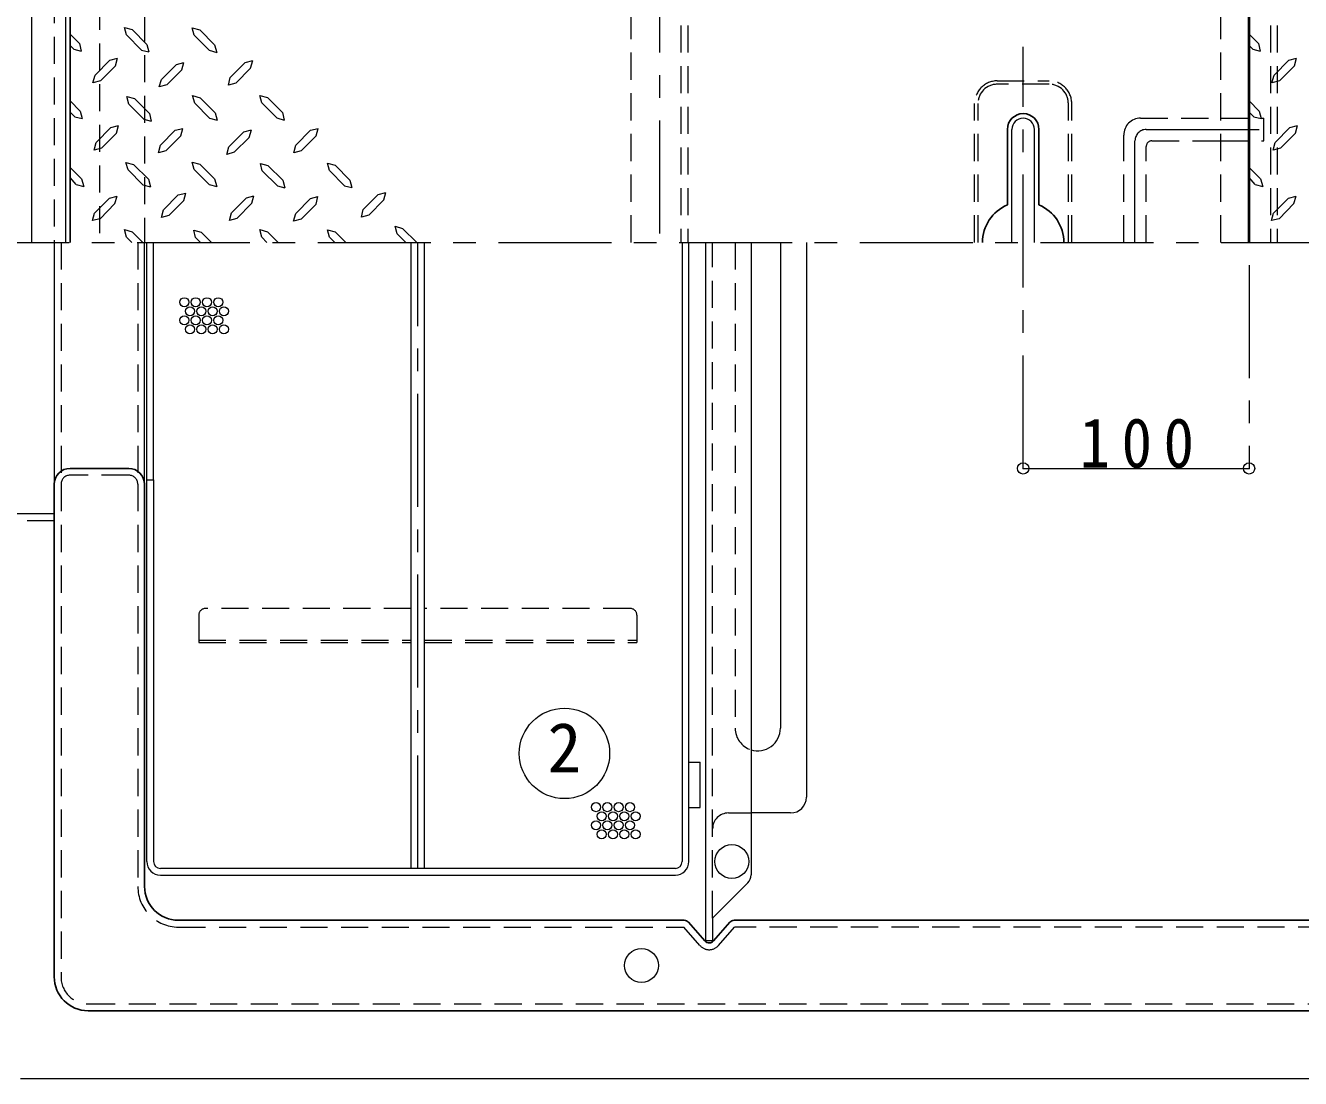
# Model space of a CAD drawing. Units: millimetres at full size, sheet at 1:10; details may follow other scales. Extents: x -2115 to 1935, y -1423 to 1387.
# Drawn here: x -1223 to -658, y 317 to 783 of the extents above; entities that cross this region are included whole.
import ezdxf
from ezdxf.enums import TextEntityAlignment as Align

# ---------------------------------------------------------------- set-up
doc = ezdxf.new("R2010")
doc.units = ezdxf.units.MM
doc.header["$LTSCALE"] = 10
doc.header["$PDMODE"] = 32
doc.header["$PDSIZE"] = 5
doc.linetypes.add('CHAIN1', pattern=[8, 5, -1, 1, -1])
doc.linetypes.add('DASHED1', pattern=[1.8, 1.2, -0.6])
doc.layers.add('0-0____1', color=4, linetype='Continuous', lineweight=9)
doc.styles.add('ＭＳ ゴシック', font='')
doc.styles.get('ＭＳ ゴシック').set_extended_font_data('MS Gothic')

msp = doc.modelspace()

# ---------------------------------------------------------------- linework, layer by layer
at = {"layer": '0-0____1', "color": 7, "lineweight": 18}
for p, q in [((-1220.06, 1036.76), (-1220.06, 686.76)), ((-1205.06, 1021.76), (-1205.06, 686.76)), ((-786.06, 686.76), (-786.06, 736.76)), ((-776.06, 686.76), (-776.06, 736.76)), ((-1210.06, 686.76), (-1210.06, 579.76)), ((-1170.06, 579.76), (-1170.06, 686.76)), ((-1052.06, 409.76), (-1052.06, 686.76)), ((-1046.06, 409.76), (-1046.06, 686.76)), ((-932.06, 686.76), (-932.06, 412.76)), ((-929.06, 412.76), (-929.06, 686.76)), ((-921.56, 377.76), (-921.56, 686.76)), ((-901.56, 686.76), (-901.56, 406.83)), ((-1169.06, 581.76), (-1166.06, 581.76)), ((-1169.06, 412.76), (-1169.06, 581.76)), ((-1166.06, 581.76), (-1166.06, 412.76)), ((-1240.06, 566.76), (-1210.06, 566.76)), ((-929.06, 456.76), (-924.06, 456.76)), ((-924.06, 436.76), (-924.06, 456.76)), ((-929.06, 436.76), (-924.06, 436.76)), ((-935.06, 409.76), (-1163.06, 409.76)), ((-1163.06, 406.76), (-935.06, 406.76)), ((-903.02, 403.3), (-918.56, 387.76)), ((-918.56, 387.76), (-918.56, 377.76)), ((-921.56, 377.76), (-918.56, 377.76)), ((-1225.06, 316.76), (384.94, 316.76))]:
    msp.add_line(p, q, dxfattribs=at)
at = {"layer": '0-0____1', "color": 1, "lineweight": 40}
msp.add_line((-681.06, 686.76), (-681.06, 1020.76), dxfattribs=at)
at = {"layer": '0-0____1', "linetype": 'DASHED1'}
for p, q in [((-1210.06, 1011.76), (-1210.06, 686.76)), ((-932.56, 980.76), (-932.56, 686.76)), ((-671.56, 980.76), (-671.56, 686.76)), ((-1190.06, 792.83), (-1190.06, 686.76)), ((-1170.06, 787.65), (-1170.06, 686.76)), ((-693.56, 741.76), (-674.56, 741.76)), ((-674.56, 731.76), (-674.56, 741.76)), ((-693.56, 731.76), (-674.56, 731.76)), ((-1207.06, 686.76), (-1207.06, 579.76)), ((-1173.06, 686.76), (-1173.06, 579.76)), ((-918.56, 387.76), (-918.56, 686.76)), ((-908.56, 686.76), (-908.56, 471.76)), ((-1240.06, 563.76), (-1210.06, 563.76)), ((-1146.06, 521.76), (-1146.06, 509.76)), ((-1052.06, 524.76), (-1143.06, 524.76)), ((-955.06, 524.76), (-1046.06, 524.76)), ((-952.06, 521.76), (-952.06, 509.76)), ((-1146.06, 510.76), (-1052.06, 510.76)), ((-1146.06, 509.76), (-1052.06, 509.76)), ((-1046.06, 510.76), (-952.06, 510.76)), ((-1046.06, 509.76), (-952.06, 509.76)), ((-911.56, 434.26), (-901.56, 434.26))]:
    msp.add_line(p, q, dxfattribs=at)
at = {"layer": '0-0____1', "color": 7, "linetype": 'DASHED1', "lineweight": 18}
for p, q in [((-954.56, 686.76), (-954.56, 980.76)), ((-929.56, 980.76), (-929.56, 686.76)), ((-693.56, 686.76), (-693.56, 980.76)), ((-668.56, 980.76), (-668.56, 686.76)), ((-792.56, 758.26), (-769.56, 758.26)), ((-769.56, 756.76), (-792.56, 756.76)), ((-802.56, 686.76), (-802.56, 748.26)), ((-801.06, 686.76), (-801.06, 748.26)), ((-761.06, 686.76), (-761.06, 748.26)), ((-759.56, 686.76), (-759.56, 748.26)), ((-729.06, 741.76), (-693.56, 741.76)), ((-736.56, 686.76), (-736.56, 734.26)), ((-726.56, 686.76), (-726.56, 729.26)), ((-724.06, 731.76), (-693.56, 731.76)), ((-1177.06, 583.76), (-1203.06, 583.76)), ((-1207.06, 579.76), (-1207.06, 361.76)), ((-1173.06, 579.76), (-1173.06, 401.76)), ((-1155.06, 383.76), (-931.32, 383.76)), ((-924.2, 375.63), (-931.32, 383.76)), ((-915.93, 375.63), (-908.8, 383.76)), ((-431.32, 383.76), (-908.8, 383.76)), ((-1195.06, 349.76), (354.94, 349.76))]:
    msp.add_line(p, q, dxfattribs=at)
at = {"layer": '0-0____1', "linetype": 'CHAIN1'}
for p, q in [((-942.06, 980.76), (-942.06, 686.76)), ((-781.06, 586.76), (-781.06, 773.26)), ((-726.56, 736.76), (-674.56, 736.76)), ((-731.56, 686.76), (-731.56, 731.76)), ((-1333.39, 686.76), (744.94, 686.76)), ((-1049.06, 409.76), (-1049.06, 686.76)), ((-681.06, 676.76), (-681.06, 586.76))]:
    msp.add_line(p, q, dxfattribs=at)
at = {"layer": '0-0____1', "color": 5, "lineweight": 25}
for p, q in [((-1203.06, 796.62), (-1203.06, 686.76)), ((-788.06, 703.34), (-788.06, 736.76)), ((-774.06, 703.34), (-774.06, 736.76)), ((-1177.06, 586.76), (-1203.06, 586.76)), ((-1210.06, 579.76), (-1210.06, 361.76)), ((-1170.06, 579.76), (-1170.06, 401.76)), ((-1155.06, 386.76), (-931.1, 386.76)), ((-921.94, 377.61), (-929.22, 385.91)), ((-918.18, 377.61), (-910.9, 385.91)), ((-431.1, 386.76), (-909.02, 386.76)), ((-1195.06, 346.76), (354.94, 346.76))]:
    msp.add_line(p, q, dxfattribs=at)
at = {"layer": '0-0____1'}
for p, q in [((-1178.96, 781.89), (-1175.6, 781.05)), ((-1178.12, 778.63), (-1178.96, 781.89)), ((-1168.99, 774.43), (-1175.6, 781.05)), ((-1148.93, 781.78), (-1145.57, 780.84)), ((-1148.09, 778.42), (-1148.93, 781.78)), ((-1139.06, 774.22), (-1145.57, 780.84)), ((-1198.91, 774.75), (-1203.06, 778.9)), ((-1201.43, 772.23), (-1203.06, 773.86)), ((-1198.91, 774.75), (-1198.07, 771.39)), ((-1171.4, 771.91), (-1178.12, 778.63)), ((-1168.99, 774.43), (-1168.15, 771.07)), ((-1141.48, 771.81), (-1148.09, 778.42)), ((-1139.06, 774.22), (-1138.12, 770.86)), ((-676.91, 774.75), (-681.06, 778.9)), ((-679.43, 772.23), (-681.06, 773.86)), ((-676.91, 774.75), (-676.07, 771.39)), ((-1201.43, 772.23), (-1198.07, 771.39)), ((-1185.47, 767.4), (-1182.11, 768.24)), ((-1182.95, 764.98), (-1182.11, 768.24)), ((-1171.4, 771.91), (-1168.15, 771.07)), ((-1141.48, 771.81), (-1138.12, 770.86)), ((-679.43, 772.23), (-676.07, 771.39)), ((-663.47, 767.4), (-660.11, 768.24)), ((-660.95, 764.98), (-660.11, 768.24)), ((-1185.47, 767.4), (-1191.98, 760.78)), ((-1182.95, 764.98), (-1189.57, 758.26)), ((-1155.97, 765.51), (-1162.58, 758.89)), ((-1153.55, 763.09), (-1160.17, 756.48)), ((-1155.97, 765.51), (-1152.61, 766.45)), ((-1153.55, 763.09), (-1152.61, 766.45)), ((-1125.52, 766.35), (-1132.13, 759.73)), ((-1125.52, 766.35), (-1122.16, 767.29)), ((-1123.1, 763.93), (-1122.16, 767.29)), ((-663.47, 767.4), (-669.98, 760.78)), ((-660.95, 764.98), (-667.57, 758.26)), ((-1192.93, 757.42), (-1191.98, 760.78)), ((-1189.57, 758.26), (-1192.93, 757.42)), ((-670.93, 757.42), (-669.98, 760.78)), ((-667.57, 758.26), (-670.93, 757.42)), ((-1177.91, 751.33), (-1174.55, 750.39)), ((-1177.07, 747.97), (-1177.91, 751.33)), ((-1148.83, 751.75), (-1145.47, 750.81)), ((-1147.88, 748.39), (-1148.83, 751.75)), ((-1138.85, 744.19), (-1145.47, 750.81)), ((-1119.01, 751.75), (-1115.65, 750.91)), ((-1118.17, 748.5), (-1119.01, 751.75)), ((-1109.03, 744.3), (-1115.65, 750.91)), ((-1198.6, 744.93), (-1203.06, 749.39)), ((-1170.35, 741.36), (-1177.07, 747.97)), ((-1167.94, 743.77), (-1174.55, 750.39)), ((-1141.27, 741.78), (-1147.88, 748.39)), ((-1111.45, 741.88), (-1118.17, 748.5)), ((-676.6, 744.93), (-681.06, 749.39)), ((-1201.01, 742.41), (-1203.06, 744.46)), ((-1201.01, 742.41), (-1197.65, 741.57)), ((-1198.6, 744.93), (-1197.65, 741.57)), ((-1170.35, 741.36), (-1167.1, 740.41)), ((-1167.94, 743.77), (-1167.1, 740.41)), ((-1141.27, 741.78), (-1137.91, 740.83)), ((-1138.85, 744.19), (-1137.91, 740.83)), ((-1111.45, 741.88), (-1108.19, 740.94)), ((-1109.03, 744.3), (-1108.19, 740.94)), ((-679.01, 742.41), (-681.06, 744.46)), ((-679.01, 742.41), (-675.65, 741.57)), ((-676.6, 744.93), (-675.65, 741.57)), ((-1184.95, 737.58), (-1191.56, 730.96)), ((-1182.53, 735.16), (-1189.15, 728.55)), ((-1184.95, 737.58), (-1181.59, 738.52)), ((-1182.53, 735.16), (-1181.59, 738.52)), ((-1156.49, 736.42), (-1163, 729.81)), ((-1153.97, 734.01), (-1160.59, 727.29)), ((-1156.49, 736.42), (-1153.13, 737.26)), ((-1153.97, 734.01), (-1153.13, 737.26)), ((-1126.15, 735.69), (-1132.76, 729.07)), ((-1126.15, 735.69), (-1122.79, 736.63)), ((-1123.73, 733.27), (-1122.79, 736.63)), ((-1096.54, 736.42), (-1103.15, 729.81)), ((-1094.12, 734.01), (-1100.74, 727.29)), ((-1096.54, 736.42), (-1093.18, 737.26)), ((-1094.12, 734.01), (-1093.18, 737.26)), ((-662.95, 737.58), (-669.56, 730.96)), ((-660.53, 735.16), (-667.15, 728.55)), ((-662.95, 737.58), (-659.59, 738.52)), ((-660.53, 735.16), (-659.59, 738.52)), ((-1192.4, 727.6), (-1191.56, 730.96)), ((-1189.15, 728.55), (-1192.4, 727.6)), ((-1163.95, 726.45), (-1163, 729.81)), ((-1133.6, 725.71), (-1132.76, 729.07)), ((-1123.73, 733.27), (-1130.35, 726.66)), ((-1103.99, 726.45), (-1103.15, 729.81)), ((-670.4, 727.6), (-669.56, 730.96)), ((-667.15, 728.55), (-670.4, 727.6)), ((-1160.59, 727.29), (-1163.95, 726.45)), ((-1130.35, 726.66), (-1133.6, 725.71)), ((-1100.74, 727.29), (-1103.99, 726.45)), ((-1197.97, 714.9), (-1203.06, 719.99)), ((-1178.33, 722.14), (-1174.97, 721.3)), ((-1177.39, 718.89), (-1178.33, 722.14)), ((-1170.77, 712.27), (-1177.39, 718.89)), ((-1168.36, 714.69), (-1174.97, 721.3)), ((-1148.93, 722.35), (-1145.57, 721.41)), ((-1148.09, 718.99), (-1148.93, 722.35)), ((-1141.48, 712.38), (-1148.09, 718.99)), ((-1139.06, 714.9), (-1145.57, 721.41)), ((-1118.8, 721.72), (-1115.44, 720.88)), ((-1117.96, 718.47), (-1118.8, 721.72)), ((-1111.24, 711.85), (-1117.96, 718.47)), ((-1108.82, 714.27), (-1115.44, 720.88)), ((-1081.52, 711.85), (-1088.14, 718.57)), ((-1079.11, 714.37), (-1085.72, 720.99)), ((-675.97, 714.9), (-681.06, 719.99)), ((-1200.38, 712.38), (-1203.06, 715.44)), ((-1200.38, 712.38), (-1197.02, 711.54)), ((-1197.97, 714.9), (-1197.02, 711.54)), ((-1170.77, 712.27), (-1167.41, 711.33)), ((-1168.36, 714.69), (-1167.41, 711.33)), ((-1141.48, 712.38), (-1138.12, 711.54)), ((-1139.06, 714.9), (-1138.12, 711.54)), ((-1111.24, 711.85), (-1107.98, 710.91)), ((-1108.82, 714.27), (-1107.98, 710.91)), ((-1081.52, 711.85), (-1078.27, 711.01)), ((-1079.11, 714.37), (-1078.27, 711.01)), ((-678.38, 712.38), (-681.06, 715.44)), ((-678.38, 712.38), (-675.02, 711.54)), ((-675.97, 714.9), (-675.02, 711.54)), ((-1185.58, 706.39), (-1192.19, 699.78)), ((-1185.58, 706.39), (-1182.22, 707.23)), ((-1183.16, 703.98), (-1182.22, 707.23)), ((-1155.13, 707.76), (-1161.74, 701.14)), ((-1155.13, 707.76), (-1151.77, 708.6)), ((-1152.61, 705.34), (-1151.77, 708.6)), ((-1124.99, 706.5), (-1131.61, 699.88)), ((-1124.99, 706.5), (-1121.63, 707.34)), ((-1122.58, 704.08), (-1121.63, 707.34)), ((-1096.64, 706.18), (-1103.15, 699.57)), ((-1096.64, 706.18), (-1093.28, 707.02)), ((-1094.12, 703.77), (-1093.28, 707.02)), ((-1066.61, 707.97), (-1073.23, 701.35)), ((-1066.61, 707.97), (-1063.25, 708.81)), ((-1064.09, 705.55), (-1063.25, 708.81)), ((-663.58, 706.39), (-670.19, 699.78)), ((-663.58, 706.39), (-660.22, 707.23)), ((-661.16, 703.98), (-660.22, 707.23)), ((-1183.16, 703.98), (-1189.78, 697.26)), ((-1162.58, 697.78), (-1161.74, 701.14)), ((-1152.61, 705.34), (-1159.33, 698.62)), ((-1122.58, 704.08), (-1129.19, 697.36)), ((-1074.07, 697.99), (-1073.23, 701.35)), ((-1064.09, 705.55), (-1070.81, 698.83)), ((-661.16, 703.98), (-667.78, 697.26)), ((-1193.14, 696.42), (-1192.19, 699.78)), ((-1189.78, 697.26), (-1193.14, 696.42)), ((-1159.33, 698.62), (-1162.58, 697.78)), ((-1070.81, 698.83), (-1074.07, 697.99)), ((-671.14, 696.42), (-670.19, 699.78)), ((-667.78, 697.26), (-671.14, 696.42)), ((-1178.96, 692.43), (-1175.6, 691.48)), ((-1178.02, 689.07), (-1178.96, 692.43)), ((-1175.71, 686.76), (-1178.02, 689.07)), ((-1170.88, 686.76), (-1175.6, 691.48)), ((-1148.3, 692.22), (-1144.94, 691.38)), ((-1147.46, 688.96), (-1148.3, 692.22)), ((-1145.26, 686.76), (-1147.46, 688.96)), ((-1140.5, 686.76), (-1144.94, 691.38)), ((-1119.01, 692.43), (-1115.65, 691.48)), ((-1118.17, 689.07), (-1119.01, 692.43)), ((-1115.86, 686.76), (-1118.17, 689.07)), ((-1110.92, 686.76), (-1115.65, 691.48)), ((-1081, 686.76), (-1085.72, 691.48)), ((-1054.43, 686.76), (-1058.21, 690.54)), ((-1049.45, 686.76), (-1055.8, 692.95)), ((-1169.06, 581.76), (-1169.06, 686.76)), ((-1166.06, 581.76), (-1166.06, 686.76)), ((-888.56, 686.76), (-888.56, 471.76)), ((-877.06, 686.76), (-877.06, 441.26)), ((-781.06, 586.76), (-681.06, 586.76)), ((-884.06, 434.26), (-901.56, 434.26))]:
    msp.add_line(p, q, dxfattribs=at)
for points in [[(-1123.1, 763.93), (-1129.72, 757.32), (-1132.97, 756.37), (-1132.13, 759.73)], [(-1160.17, 756.48), (-1163.53, 755.64), (-1162.58, 758.89)], [(-1088.14, 718.57), (-1089.08, 721.83), (-1085.72, 720.99)], [(-1094.12, 703.77), (-1100.74, 697.05), (-1104.1, 696.21), (-1103.15, 699.57)], [(-1129.19, 697.36), (-1132.45, 696.52), (-1131.61, 699.88)], [(-1085.83, 686.76), (-1088.14, 689.07), (-1089.08, 692.32), (-1085.72, 691.48)], [(-1058.21, 690.54), (-1059.16, 693.9), (-1055.8, 692.95)]]:
    msp.add_lwpolyline(points, dxfattribs=at)
for centre, radius in [((-1152.46, 660.32), 2), ((-1147.46, 660.32), 2), ((-1142.46, 660.32), 2), ((-1137.46, 660.32), 2), ((-1149.96, 656.32), 2), ((-1144.96, 656.32), 2), ((-1139.96, 656.32), 2), ((-1134.96, 656.32), 2), ((-1152.46, 652.32), 2), ((-1149.96, 648.32), 2), ((-1147.46, 652.32), 2), ((-1144.96, 648.32), 2), ((-1142.46, 652.32), 2), ((-1139.96, 648.32), 2), ((-1137.46, 652.32), 2), ((-1134.96, 648.32), 2), ((-970.19, 436.84), 2), ((-967.69, 432.84), 2), ((-965.19, 436.84), 2), ((-962.69, 432.84), 2), ((-960.19, 436.84), 2), ((-957.69, 432.84), 2), ((-955.19, 436.84), 2), ((-952.69, 432.84), 2), ((-970.19, 428.84), 2), ((-965.19, 428.84), 2), ((-960.19, 428.84), 2), ((-955.19, 428.84), 2), ((-967.69, 424.84), 2), ((-962.69, 424.84), 2), ((-957.69, 424.84), 2), ((-952.69, 424.84), 2), ((-910.06, 412.76), 7.5), ((-950.06, 366.76), 7.5)]:
    msp.add_circle(centre, radius, dxfattribs=at)
at = {"layer": '0-0____1', "color": 7, "lineweight": 18}
msp.add_circle((-984.15, 460.63), 20, dxfattribs=at)
at = {"layer": '0-0____1', "color": 7, "linetype": 'DASHED1', "lineweight": 18}
for centre, radius, start, end in [((-792.56, 748.26), 10, 90, 180), ((-792.56, 748.26), 8.5, 90, 180), ((-769.56, 748.26), 10, 0, 90), ((-769.56, 748.26), 8.5, 0, 90), ((-729.06, 734.26), 7.5, 90, 180), ((-724.06, 729.26), 2.5, 90, 180), ((-1203.06, 579.76), 4, 90, 180), ((-1177.06, 579.76), 4, 0, 90), ((-1155.06, 401.76), 18, 180, 270), ((-920.06, 379.26), 5.5, 221.2512, 318.7488), ((-1195.06, 361.76), 12, 180, 270)]:
    msp.add_arc(centre, radius, start, end, dxfattribs=at)
at = {"layer": '0-0____1', "color": 5, "lineweight": 25}
for centre, radius, start, end in [((-781.06, 736.76), 7, 0, 180), ((-781.06, 686.76), 18, 112.8854, 180), ((-781.06, 686.76), 18, 0, 67.1146), ((-1203.06, 579.76), 7, 90, 180), ((-1177.06, 579.76), 7, 0, 90), ((-1155.06, 401.76), 15, 180, 270), ((-931.1, 384.26), 2.5, 41.2512, 90), ((-909.02, 384.26), 2.5, 90, 138.7488), ((-920.06, 379.26), 2.5, 221.2512, 318.7488), ((-1195.06, 361.76), 15, 180, 270)]:
    msp.add_arc(centre, radius, start, end, dxfattribs=at)
at = {"layer": '0-0____1', "color": 7, "lineweight": 18}
for centre, radius, start, end in [((-781.06, 736.76), 5, 0, 180), ((-1163.06, 412.76), 6, 180, 270), ((-1163.06, 412.76), 3, 180, 270), ((-935.06, 412.76), 3, 270, 0), ((-935.06, 412.76), 6, 270, 0), ((-906.56, 406.83), 5, 315, 0)]:
    msp.add_arc(centre, radius, start, end, dxfattribs=at)
at = {"layer": '0-0____1', "linetype": 'CHAIN1'}
msp.add_arc((-726.56, 731.76), 5, 90, 180, dxfattribs=at)
at = {"layer": '0-0____1', "linetype": 'DASHED1'}
for centre, radius, start, end in [((-1143.06, 521.76), 3, 90, 180), ((-955.06, 521.76), 3, 0, 90), ((-898.56, 471.76), 10, 180, 252.5424), ((-911.56, 427.26), 7, 90, 180)]:
    msp.add_arc(centre, radius, start, end, dxfattribs=at)
at = {"layer": '0-0____1'}
for centre, radius, start in [((-898.56, 471.76), 10, 252.5424), ((-884.06, 441.26), 7, 270)]:
    msp.add_arc(centre, radius, start, 0, dxfattribs=at)
for p in [(-781.06, 586.76), (-681.06, 586.76)]:
    msp.add_point(p, dxfattribs=at)

# ---------------------------------------------------------------- texts
at = {"layer": '0-0____1', "color": 7, "style": 'ＭＳ ゴシック'}
msp.add_text('2', height=21.99, dxfattribs=at).set_placement((-991.65, 445.63), align=Align.BOTTOM_LEFT)
at = {"layer": '0-0____1', "color": 7, "insert": (-756.06, 586.76), "char_height": 21.99, "attachment_point": 7, "style": 'ＭＳ ゴシック'}
msp.add_mtext('\\T1.38;\\W0.9;100', dxfattribs=at)

doc.saveas('drawing.dxf')
